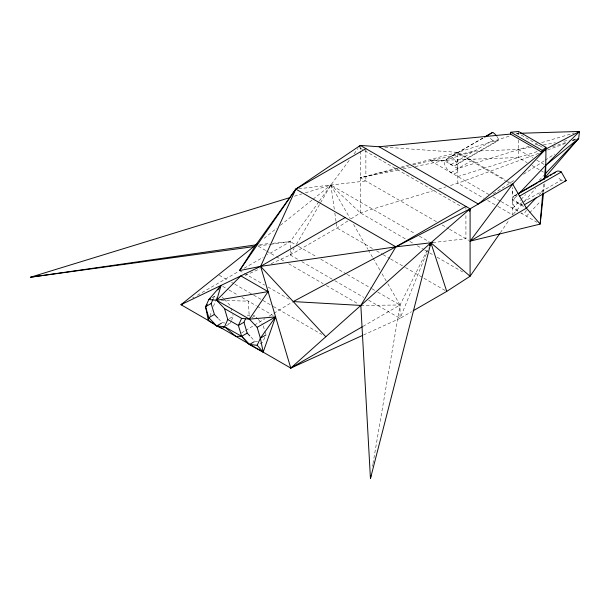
<?xml version="1.0" encoding="UTF-8"?>
<svg xmlns="http://www.w3.org/2000/svg" width="610" height="610" viewBox="0 0 610 610"><rect width="100%" height="100%" fill="white"/><g stroke="black" fill="none" stroke-linecap="round" stroke-linejoin="round"><path stroke-width="0.46" stroke-dasharray="3.05 2.29" d="M542.755 192.562L543.731 183.191M543.624 192.165L544.654 182.771M457.805 161.688L457.805 159.218M512.697 190.907L512.697 193.378M512.697 198.99L512.796 202.375A9.905 5.719 60 0 0 517.745 210.953M518.538 131.478L517.776 135.839M372.527 466.353L372.847 464.477M373.007 463.539L400.046 304.992L428.357 247.904M209.947 316.11L211.853 310.848M213.439 306.464L215.353 301.195M215.665 300.318L216.619 297.688M363.621 334.928L400.046 318.351L427.663 250.695M213.309 298.717L214.392 296.315L216.131 296.49M226.119 325.809L230.1 323.513L231.182 321.112M231.541 320.311L233.348 316.315L232.799 314.493M264.877 337.322L262.735 342.073L259.555 343.91M271.183 263.657L290.261 254.972L294.081 248.392M296.468 244.274L330.856 185.028L350.117 159.134M500.299 232.791L508.923 220.378M318.786 201.857L290.261 241.613L267.256 254.896M319.335 201.087L330.856 185.028L415.311 233.798M354.082 153.804L358.047 148.474M513.323 214.224L522.03 204.129M524.524 201.239L535.725 188.261M517.227 195.444L512.697 200.225L526.422 208.155M512.697 208.262L520.46 200.057M521.108 199.371L525.629 194.582M539.209 180.217L543.739 175.428M539.103 194.735L542.908 190.709M526.422 216.184L528.962 213.5M529.594 212.829L540.376 201.43M264.084 238.35L276.696 228.277M280.409 225.319L312.305 199.844M313.052 199.249L330.856 185.028L360.312 212.859L406.534 239.547M347.86 220.942L336.964 228.01L290.261 254.972L290.261 250.519M350.971 218.921L360.312 212.859L435.029 190.167M493.238 193.919L515.587 179.416M523.571 174.231L544.326 160.766M545.126 160.247L554.703 154.033M241.537 332.961L244.762 330.994M245.571 330.506L253.646 325.603M254.454 325.107L264.946 318.733M268.987 316.277L273.021 313.83M273.829 313.342L292.396 302.057M415.227 166.522L444.088 160.613L457.805 152.363L511.02 135.603M192.493 298.061L194.14 297.108M197.427 295.217L238.502 271.496M244.252 268.179L263.154 257.267M482.876 138.058L450.95 156.488A9.905 5.719 60 0 1 457.012 164.037L498.766 139.926A9.905 5.719 60 0 0 496.204 135.489M482.891 138.165L446.055 159.431L449.135 163.251L450.95 164.578A9.905 5.719 60 0 0 457.012 164.037M212.006 297.695L214.392 296.315M450.95 164.578L492.697 140.468A9.905 5.719 60 0 0 498.766 139.926M455.899 165.066L497.653 140.963M450.95 172.615L474.298 159.134M229.368 318.618L233.348 316.315M251.77 317.749L254.95 315.911L257.542 318.649M514.611 195.612L517.067 194.194M523.06 205.128L519.56 204.19A9.905 5.719 60 0 1 513.498 196.649L516.769 194.758M519.56 204.19L521.977 202.794M522.778 202.329L561.314 180.087L562.519 180.598M363.072 326.342L400.046 304.992L386.778 281.988M368.676 300.242L400.046 318.351L411.514 311.733M245.167 275.491L259.913 268.789M538.668 153.301L457.805 183.252L449.608 185.745M547.551 150.014L566.217 143.098M572.432 140.796L575.1 139.812M516.426 133.895L518.233 133.331L543.258 147.773M412.848 164.99L430.363 160.727L444.088 160.613L474.298 151.097L518.233 149.496L531.249 147.132M529.045 146.316L457.805 168.535L444.088 160.613M457.805 176.572L538.073 151.28M552.5 146.736L566.926 142.191M572.34 140.483L575.947 139.347M294.447 196.206L301.729 193.972M305.374 192.851L330.856 185.028L350.285 218.723M438.674 189.062L445.963 186.851M535.351 144.456L537.151 143.922M541.657 142.595L574.094 133.041M397.102 168.185L360.312 177.769L436.402 221.697M400.785 167.224L408.143 165.31M412.741 164.105L457.805 152.363L505.324 179.797M398.101 168.573L360.312 177.769L399.405 169.763M401.792 167.681L409.165 165.882M488.938 194.544L430.363 160.727L474.298 151.097M403.126 169L411.506 167.285M537.753 145.942L539.614 145.607M543.327 144.928L555.413 142.725M563.777 141.2L569.359 140.186M573.08 139.507L575.863 139.004M258.266 245.998L269.559 244.45M270.497 244.32L290.261 241.613L297.688 245.906M298.671 188.757L365.878 180.979L365.878 148.642M432.787 242.574L465.918 238.739L465.918 214.003M516.517 133.491L518.233 133.331L518.233 135.229M259.639 244.511L268.918 243.634M272.632 243.283L290.261 241.613L290.261 249.627M430.363 160.727L518.233 157.532L527.109 162.656M360.838 305.435L400.046 304.992L400.046 318.351M221.323 300.425L248.331 301.142L249.276 317.238M384.796 147.17L457.805 152.363L457.805 183.252L483.638 198.166M247.18 315.149L249.772 315.408M253.226 315.744L254.95 315.911M224.861 322.995L222.246 322.736L218.319 318.595M228.353 323.338L230.1 323.513M257.55 341.562L254.957 341.31L250.428 336.522M518.233 149.496L532.759 157.891M536.8 160.216L545.675 165.34M531.95 165.455L540.025 170.114M540.834 170.587L544.059 172.447M508.603 181.696L511.058 183.114M457.805 153.171L505.324 180.606M506.147 181.078L511.058 183.915M493.04 196.916L500.413 201.17M501.229 201.643L517.6 211.09M520.704 212.89L536.914 222.246M487.672 200.499L497.363 206.088M498.172 206.554L512.697 214.941L512.697 187.453M359.854 147.94L363.987 150.319M364.81 150.8L462.212 207.034M442.143 225.006L448.701 228.796M449.517 229.268L468.701 240.348M419.413 236.162L429.257 241.842M409.836 241.453L413.138 243.359M417.27 245.738L423.874 249.551M424.697 250.031L428.822 252.41M429.646 252.891L432.947 254.797M437.08 257.176L462.662 271.953M372.458 248.499L336.964 228.01L336.163 222.406M376.583 250.885L382.363 254.217M383.187 254.698L389.79 258.51M390.613 258.983L404.651 267.088M405.475 267.561L445.918 290.917M298.519 246.379L316.674 256.863M320.807 259.25L346.388 274.02M347.22 274.492L371.154 288.316M371.978 288.789L376.934 291.649M377.758 292.129L400.046 304.992M290.261 254.972L298.519 259.738M301.82 261.644L334.013 280.226M334.837 280.707L363.728 297.383M258.381 246.287L265.762 250.542M266.578 251.015L275.598 256.223M276.414 256.696L284.611 261.431M288.705 263.794L323.132 283.665M326.411 285.564L358.375 304.016M239.532 270.581L243.596 272.929M244.412 273.394L264.74 285.137M267.996 287.013L289.14 299.22M219.28 275.255L228.292 280.463M231.571 282.354L234.026 283.772M234.85 284.245L252.875 294.653M253.691 295.126L272.54 306.006M273.364 306.479L321.706 334.394M222.673 286.334L228.285 289.575M229.085 290.032L237.908 295.126M241.918 297.444L256.345 305.77M257.145 306.235L273.181 315.492M492.697 140.468L489.197 137.364M258.19 319.335L262.079 323.437M222.238 297.093L223.55 298.473M224.198 299.159L230.092 305.374L230.633 307.204M353.602 224.472L367.822 249.124M368.295 249.947L372.558 257.336M373.03 258.16L380.144 270.489M382.035 273.776L386.298 281.164M263.261 325.923L264.603 330.437M264.877 331.344L265.678 334.051M230.9 308.111L231.716 310.848M330.856 185.028L334.31 209.321M334.837 213.058L336.034 221.468M457.805 167.3L457.713 170.571A9.905 5.719 60 0 1 452.757 173.431L449.135 171.341A9.905 5.719 60 0 1 444.187 162.763L443.95 160.613M518.233 139.987L518.233 157.532M465.918 206.393L465.918 209.253M360.312 146.377L360.312 150.182M360.312 151.135L360.312 212.859M526.323 210.191A9.905 5.719 60 0 1 521.375 213.05M513.498 196.649A9.905 5.719 60 0 1 517.745 195.337M561.314 180.087A9.905 5.719 60 0 1 557.814 176.976"/><path stroke-width="0.91" d="M542.679 193.492L540.147 224.106L470.096 241.148L512.697 184.06L545.675 149.175L579.5 131.447L578.654 138.493L545.058 177.441M544.143 179.439L545.675 165.34L579.5 131.447L520.116 133.27M543.525 193.111L540.147 224.106L526.422 208.155L512.697 184.06L470.096 208.811L395.867 246.837L293.204 301.569L360.838 305.435L395.867 246.837L465.918 206.393M545.165 178.074L545.675 173.377L545.988 147.323L518.538 131.478L510.837 132.225L510.524 134.07L541.947 152.21L542.252 150.365L545.988 147.323M208.353 320.502L208.826 317.665L205.57 306.723L208.818 299.533L221.072 285.404L216.672 300.303L224.526 308.591L241.613 318.367L249.383 319.129L275.583 316.88L263.169 352.145L249.391 344.52L241.621 336.316L224.526 326.724L216.68 325.954L208.353 320.502L205.57 306.723L207.232 304.436M360.838 305.435L370.445 478.553L370.926 475.739M469.639 211.319L470.096 208.811L360.312 145.424L295.827 189.085L255.925 244.869L239.532 270.581L260.607 266.372L395.867 246.837L432.787 242.574M545.37 150.845L545.675 149.175L478.309 204.037L379.107 146.766L360.312 145.424L359.183 146.949M290.452 367.891L290.566 367.388M370.445 478.553L430.896 242.788L470.096 208.811L470.096 276.238L446.741 291.389L413.153 310.787M429.821 245.426L430.896 242.788L470.096 276.238L499.758 233.569M205.57 306.723L211.136 303.505L212.943 299.51M217.663 317.901L214.392 314.455L208.826 317.665L216.68 325.954L222.116 328.447L224.526 326.724L227.782 319.533L224.526 308.591M241.613 318.367L238.396 325.481L241.621 336.316L249.391 344.52L257.168 345.283L263.169 352.145L260.378 338.169L257.161 327.334L249.383 319.129L216.672 300.303L208.818 299.533L210.412 298.61M227.782 319.533L238.396 325.481L243.962 322.271L245.395 319.106M257.168 345.283L260.378 338.169L275.583 316.88L257.161 327.334M213.21 323.3L180.995 304.703L260.607 266.372L295.827 189.085L365.878 148.642M181.322 304.886L181.536 304.436M429.623 245.342L430.896 242.788L446.741 291.389M249.383 319.129L268.095 291.626L240.836 275.888L216.672 300.303L268.095 291.626M239.532 270.581L295.827 189.085L395.867 246.837M217.747 289.971L221.072 285.404M519.163 193.385L545.675 165.34L578.654 138.493L545.675 173.377M536.571 197.419L526.422 208.155L470.096 241.148M218.075 326.106L290.772 368.082L430.896 242.788M257.405 243.68L180.995 304.703L182.634 303.75M577.06 139.53L578.654 138.493M496.204 135.489A9.905 5.719 60 0 0 492.697 132.385L485.346 136.747M362.752 335.325L290.772 368.082L260.607 266.372L345.153 217.556M484.515 137.113L492.697 132.385M216.68 325.954L221.453 323.193M249.78 335.835L247.187 333.106L241.621 336.316L235.887 336.392L224.526 326.724M249.391 344.52L254.164 341.768M260.378 338.169L265.952 334.951M517.882 193.721L556.366 171.509A9.905 5.719 60 0 1 561.314 171.997L566.21 180.59L524.455 204.701M518.409 193.812L537.235 182.939M538.874 181.993L544.608 178.684M546.247 177.739L548.703 176.321M550.334 175.375L551.974 174.429M553.613 173.484L555.253 172.538M519.56 196.107L561.314 171.997M290.772 368.082L362.248 326.815M564.814 181.025L566.21 180.59M254.5 246.516L30.5 277.214L289.895 197.602M577.7 131.981L579.5 131.447M30.5 277.214L255.925 244.869M379.107 146.766L510.524 134.07M510.837 132.225L542.252 150.365M260.607 266.372L325.801 336.758M243.962 322.271L247.187 333.106M211.136 303.505L214.392 314.455M512.697 184.06L512.697 184.86"/></g></svg>
